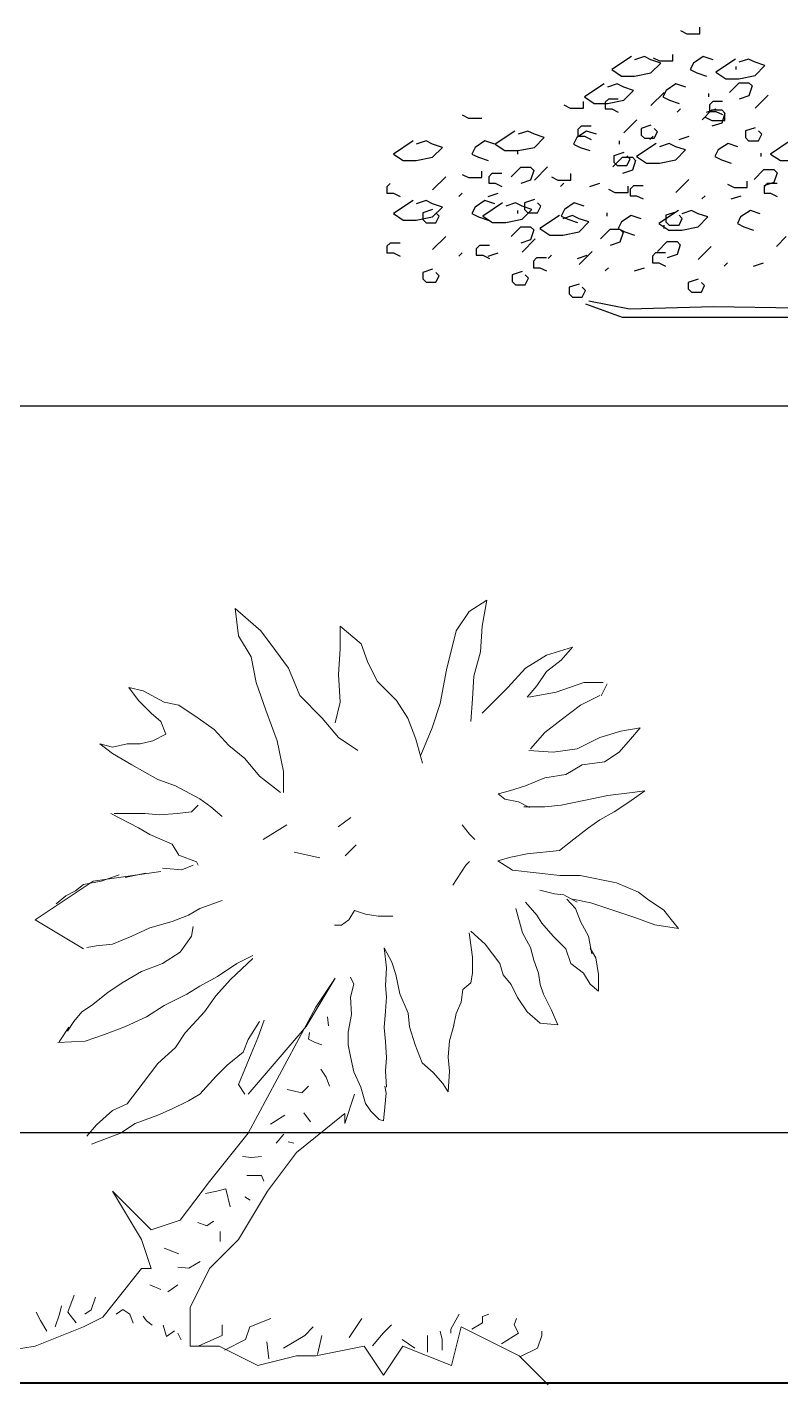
# Model space of a CAD drawing. Header units: metres. Extents: x 2330 to 2661, y 695 to 924.
# Drawn here: x 2570.663 to 2572.167, y 786.452 to 789.161 of the extents above; entities that cross this region are included whole.
import ezdxf

# ---------------------------------------------------------------- set-up
doc = ezdxf.new("R2010")
doc.units = ezdxf.units.M
doc.header["$LTSCALE"] = 20
doc.layers.add('Columns', color=30, linetype='Continuous', lineweight=40)
doc.layers.add('Green', color=116, linetype='Continuous', lineweight=5)
doc.layers.add('Tree and Others', color=74, linetype='Continuous')

msp = doc.modelspace()

# ---------------------------------------------------------------- linework, layer by layer
for p, q in [((2571.9663, 789.1549), (2571.9794, 789.1484)), ((2572.0054, 789.1484), (2572.0054, 789.1614)), ((2571.9794, 789.1484), (2572.0054, 789.1484)), ((2571.8686, 789.1027), (2571.8295, 789.0766)), ((2571.8947, 789.1027), (2571.8751, 789.0962)), ((2571.9077, 789.0962), (2571.8947, 789.1027)), ((2571.951, 789.0939), (2571.951, 789.1069)), ((2572.012, 789.1027), (2571.9924, 789.0897)), ((2572.0315, 789.0962), (2572.012, 789.1027)), ((2571.8295, 789.0766), (2571.849, 789.0636)), ((2571.9272, 789.0897), (2571.9077, 789.0962)), ((2571.9077, 789.0701), (2571.9272, 789.0897)), ((2571.9119, 789.1004), (2571.9249, 789.0939)), ((2571.9249, 789.0939), (2571.951, 789.0939)), ((2571.9924, 789.0897), (2571.9859, 789.0766)), ((2571.9859, 789.0766), (2571.9989, 789.0701)), ((2572.0765, 789.0978), (2572.0374, 789.0717)), ((2572.0771, 789.0832), (2572.0771, 789.0766)), ((2572.1026, 789.0978), (2572.083, 789.0913)), ((2572.1156, 789.0913), (2572.1026, 789.0978)), ((2572.1352, 789.0847), (2572.1156, 789.0913)), ((2572.1156, 789.0652), (2572.1352, 789.0847)), ((2571.8141, 789.0482), (2571.775, 789.0222)), ((2571.8402, 789.0482), (2571.8206, 789.0417)), ((2571.8532, 789.0417), (2571.8402, 789.0482)), ((2571.849, 789.0636), (2571.8751, 789.0636)), ((2571.8751, 789.0636), (2571.9077, 789.0701)), ((2571.9575, 789.0482), (2571.938, 789.0352)), ((2571.9771, 789.0417), (2571.9575, 789.0482)), ((2571.9989, 789.0701), (2572.0185, 789.0636)), ((2572.0374, 789.0717), (2572.057, 789.0586)), ((2572.057, 789.0586), (2572.083, 789.0586)), ((2572.0641, 789.031), (2572.0837, 789.0506)), ((2572.083, 789.0586), (2572.1156, 789.0652)), ((2572.0837, 789.0506), (2572.1032, 789.0506)), ((2572.1032, 789.0506), (2572.1097, 789.044)), ((2571.775, 789.0222), (2571.7946, 789.0091)), ((2571.8728, 789.0352), (2571.8532, 789.0417)), ((2571.8532, 789.0156), (2571.8728, 789.0352)), ((2571.9338, 789.031), (2571.9077, 789.0049)), ((2571.938, 789.0352), (2571.9314, 789.0222)), ((2571.9314, 789.0222), (2571.9445, 789.0156)), ((2572.0227, 789.0287), (2572.0227, 789.0222)), ((2572.1032, 789.0245), (2572.0837, 789.0179)), ((2572.1097, 789.044), (2572.1032, 789.0245)), ((2572.1417, 789.026), (2572.1156, 788.9999)), ((2571.7337, 789.0063), (2571.7467, 788.9998)), ((2571.7467, 788.9998), (2571.7728, 788.9998)), ((2571.7728, 788.9998), (2571.7728, 789.0128)), ((2571.7946, 789.0091), (2571.8206, 789.0091)), ((2571.823, 789.0179), (2571.8164, 789.0114)), ((2571.8164, 789.0114), (2571.8164, 788.9984)), ((2571.8164, 788.9984), (2571.8295, 788.9984)), ((2571.8206, 789.0091), (2571.8532, 789.0156)), ((2571.8425, 789.0179), (2571.823, 789.0179)), ((2571.8295, 788.9984), (2571.8425, 788.9919)), ((2571.9445, 789.0156), (2571.964, 789.0091)), ((2571.9663, 788.9984), (2571.9598, 788.9919)), ((2572.0096, 788.9765), (2572.0292, 788.9961)), ((2572.0185, 788.9919), (2572.038, 788.9984)), ((2572.0309, 789.013), (2572.0244, 789.0065)), ((2572.0244, 789.0065), (2572.0244, 788.9934)), ((2572.0244, 788.9934), (2572.0374, 788.9934)), ((2572.0292, 788.9961), (2572.0488, 788.9961)), ((2572.0504, 789.013), (2572.0309, 789.013)), ((2572.0374, 788.9934), (2572.0504, 788.9869)), ((2572.0488, 788.9961), (2572.0553, 788.9895)), ((2571.5307, 788.9865), (2571.5437, 788.98)), ((2571.5437, 788.98), (2571.5698, 788.98)), ((2571.8793, 788.9765), (2571.8532, 788.9504)), ((2571.9077, 788.9658), (2571.8881, 788.9592)), ((2572.0159, 788.9815), (2572.0289, 788.975)), ((2572.0289, 788.975), (2572.055, 788.975)), ((2572.0488, 788.97), (2572.0292, 788.9635)), ((2572.0553, 788.9895), (2572.0488, 788.97)), ((2572.055, 788.975), (2572.055, 788.9881)), ((2571.6359, 788.9541), (2571.5968, 788.928)), ((2571.662, 788.9541), (2571.6424, 788.9476)), ((2571.675, 788.9476), (2571.662, 788.9541)), ((2571.6946, 788.9411), (2571.675, 788.9476)), ((2571.675, 788.9215), (2571.6946, 788.9411)), ((2571.7597, 788.9411), (2571.7532, 788.928)), ((2571.7793, 788.9541), (2571.7597, 788.9411)), ((2571.7685, 788.9635), (2571.762, 788.9569)), ((2571.762, 788.9569), (2571.762, 788.9439)), ((2571.762, 788.9439), (2571.775, 788.9439)), ((2571.7881, 788.9635), (2571.7685, 788.9635)), ((2571.775, 788.9439), (2571.7881, 788.9374)), ((2571.7988, 788.9476), (2571.7793, 788.9541)), ((2571.8881, 788.9592), (2571.8881, 788.9462)), ((2571.8881, 788.9462), (2571.8947, 788.9397)), ((2571.8947, 788.9397), (2571.9077, 788.9397)), ((2571.9119, 788.9439), (2571.9054, 788.9374)), ((2571.9077, 788.9397), (2571.9142, 788.9397)), ((2571.9207, 788.9527), (2571.9142, 788.9592)), ((2571.9142, 788.9397), (2571.9207, 788.9527)), ((2571.964, 788.9374), (2571.9836, 788.9439)), ((2572.1156, 788.9608), (2572.0961, 788.9543)), ((2572.0961, 788.9543), (2572.0961, 788.9412)), ((2572.0961, 788.9412), (2572.1026, 788.9347)), ((2572.1287, 788.9478), (2572.1221, 788.9543)), ((2572.1221, 788.9347), (2572.1287, 788.9478)), ((2571.4329, 788.9343), (2571.3938, 788.9082)), ((2571.459, 788.9343), (2571.4394, 788.9278)), ((2571.472, 788.9278), (2571.459, 788.9343)), ((2571.4916, 788.9213), (2571.472, 788.9278)), ((2571.472, 788.9017), (2571.4916, 788.9213)), ((2571.5568, 788.9213), (2571.5502, 788.9082)), ((2571.5763, 788.9343), (2571.5568, 788.9213)), ((2571.5959, 788.9278), (2571.5763, 788.9343)), ((2571.5968, 788.928), (2571.6163, 788.915)), ((2571.6163, 788.915), (2571.6424, 788.915)), ((2571.6415, 788.9147), (2571.6415, 788.9082)), ((2571.6424, 788.915), (2571.675, 788.9215)), ((2571.7532, 788.928), (2571.7662, 788.9215)), ((2571.7662, 788.9215), (2571.7858, 788.915)), ((2571.8532, 788.9113), (2571.8337, 788.9047)), ((2571.8445, 788.9346), (2571.8445, 788.928)), ((2571.9181, 788.9294), (2571.879, 788.9033)), ((2571.9442, 788.9294), (2571.9246, 788.9228)), ((2571.9572, 788.9228), (2571.9442, 788.9294)), ((2571.9767, 788.9163), (2571.9572, 788.9228)), ((2571.9572, 788.8967), (2571.9767, 788.9163)), ((2572.0419, 788.9163), (2572.0354, 788.9033)), ((2572.0615, 788.9294), (2572.0419, 788.9163)), ((2572.081, 788.9228), (2572.0615, 788.9294)), ((2572.1026, 788.9347), (2572.1156, 788.9347)), ((2572.1156, 788.9347), (2572.1221, 788.9347)), ((2572.1854, 788.9343), (2572.1463, 788.9082)), ((2571.3938, 788.9082), (2571.4134, 788.8952)), ((2571.4134, 788.8952), (2571.4394, 788.8952)), ((2571.4394, 788.8952), (2571.472, 788.9017)), ((2571.5502, 788.9082), (2571.5633, 788.9017)), ((2571.5633, 788.9017), (2571.5828, 788.8952)), ((2571.8314, 788.8824), (2571.851, 788.9019)), ((2571.8337, 788.9047), (2571.8337, 788.8917)), ((2571.8337, 788.8917), (2571.8402, 788.8852)), ((2571.8402, 788.8852), (2571.8532, 788.8852)), ((2571.851, 788.9019), (2571.8705, 788.9019)), ((2571.8532, 788.8852), (2571.8597, 788.8852)), ((2571.8663, 788.8982), (2571.8597, 788.9047)), ((2571.8597, 788.8852), (2571.8663, 788.8982)), ((2571.8705, 788.9019), (2571.877, 788.8954)), ((2571.877, 788.8954), (2571.8705, 788.8759)), ((2571.879, 788.9033), (2571.8985, 788.8902)), ((2571.8985, 788.8902), (2571.9246, 788.8902)), ((2571.9246, 788.8902), (2571.9572, 788.8967)), ((2572.0354, 788.9033), (2572.0484, 788.8967)), ((2572.0484, 788.8967), (2572.068, 788.8902)), ((2572.1266, 788.9098), (2572.1266, 788.9033)), ((2572.1463, 788.9082), (2572.1659, 788.8952)), ((2572.1659, 788.8952), (2572.1919, 788.8952)), ((2571.4981, 788.8626), (2571.472, 788.8365)), ((2571.5307, 788.8676), (2571.5437, 788.8611)), ((2571.5437, 788.8611), (2571.5698, 788.8611)), ((2571.5698, 788.8611), (2571.5698, 788.8741)), ((2571.5903, 788.8693), (2571.5838, 788.8628)), ((2571.5838, 788.8628), (2571.5838, 788.8498)), ((2571.6098, 788.8693), (2571.5903, 788.8693)), ((2571.6284, 788.8626), (2571.648, 788.8821)), ((2571.648, 788.8821), (2571.6675, 788.8821)), ((2571.6675, 788.8821), (2571.6741, 788.8756)), ((2571.6741, 788.8756), (2571.6675, 788.856)), ((2571.7011, 788.8824), (2571.675, 788.8563)), ((2571.7089, 788.8626), (2571.7219, 788.8561)), ((2571.748, 788.8561), (2571.748, 788.8692)), ((2571.8705, 788.8759), (2571.851, 788.8693)), ((2571.9833, 788.8576), (2571.9572, 788.8315)), ((2572.1136, 788.8576), (2572.1332, 788.8772)), ((2572.1332, 788.8772), (2572.1527, 788.8772)), ((2572.1527, 788.8772), (2572.1592, 788.8707)), ((2572.1592, 788.8707), (2572.1527, 788.8511)), ((2571.3873, 788.8495), (2571.3808, 788.843)), ((2571.3808, 788.843), (2571.3808, 788.8299)), ((2571.3808, 788.8299), (2571.3938, 788.8299)), ((2571.3938, 788.8299), (2571.4069, 788.8234)), ((2571.5307, 788.8299), (2571.5242, 788.8234)), ((2571.5828, 788.8234), (2571.6024, 788.8299)), ((2571.5838, 788.8498), (2571.5968, 788.8498)), ((2571.5968, 788.8498), (2571.6098, 788.8432)), ((2571.6675, 788.856), (2571.648, 788.8495)), ((2571.7219, 788.8561), (2571.748, 788.8561)), ((2571.7337, 788.8498), (2571.7271, 788.8432)), ((2571.7858, 788.8432), (2571.8054, 788.8498)), ((2571.8228, 788.8379), (2571.8358, 788.8314)), ((2571.8358, 788.8314), (2571.8619, 788.8314)), ((2571.8619, 788.8314), (2571.8619, 788.8444)), ((2571.8725, 788.8446), (2571.866, 788.838)), ((2571.866, 788.838), (2571.866, 788.825)), ((2571.892, 788.8446), (2571.8725, 788.8446)), ((2572.0604, 788.8478), (2572.0734, 788.8413)), ((2572.0734, 788.8413), (2572.0995, 788.8413)), ((2572.0995, 788.8413), (2572.0995, 788.8543)), ((2572.1527, 788.8511), (2572.1332, 788.8446)), ((2572.1398, 788.8495), (2572.1333, 788.843)), ((2572.1333, 788.843), (2572.1333, 788.8299)), ((2572.1333, 788.8299), (2572.1463, 788.8299)), ((2572.1594, 788.8495), (2572.1398, 788.8495)), ((2572.1463, 788.8299), (2572.1594, 788.8234)), ((2571.4329, 788.8154), (2571.3938, 788.7893)), ((2571.459, 788.8154), (2571.4394, 788.8089)), ((2571.472, 788.8089), (2571.459, 788.8154)), ((2571.4916, 788.8024), (2571.472, 788.8089)), ((2571.5763, 788.8154), (2571.5568, 788.8024)), ((2571.6111, 788.8105), (2571.572, 788.7844)), ((2571.5959, 788.8089), (2571.5763, 788.8154)), ((2571.6372, 788.8105), (2571.6177, 788.8039)), ((2571.6503, 788.8039), (2571.6372, 788.8105)), ((2571.6698, 788.7974), (2571.6503, 788.8039)), ((2571.675, 788.8172), (2571.6555, 788.8106)), ((2571.6555, 788.8106), (2571.6555, 788.7976)), ((2571.688, 788.8041), (2571.6815, 788.8106)), ((2571.6815, 788.7911), (2571.688, 788.8041)), ((2571.7545, 788.8105), (2571.735, 788.7974)), ((2571.7741, 788.8039), (2571.7545, 788.8105)), ((2571.866, 788.825), (2571.879, 788.825)), ((2571.879, 788.825), (2571.892, 788.8185)), ((2572.0159, 788.825), (2572.0093, 788.8185)), ((2572.068, 788.8185), (2572.0875, 788.825)), ((2571.3938, 788.7893), (2571.4134, 788.7763)), ((2571.4134, 788.7763), (2571.4394, 788.7763)), ((2571.4394, 788.7763), (2571.472, 788.7828)), ((2571.472, 788.7973), (2571.4525, 788.7908)), ((2571.4525, 788.7908), (2571.4525, 788.7778)), ((2571.4525, 788.7778), (2571.459, 788.7712)), ((2571.472, 788.7828), (2571.4916, 788.8024)), ((2571.4851, 788.7843), (2571.4785, 788.7908)), ((2571.4785, 788.7712), (2571.4851, 788.7843)), ((2571.5568, 788.8024), (2571.5502, 788.7893)), ((2571.5502, 788.7893), (2571.5633, 788.7828)), ((2571.5633, 788.7828), (2571.5828, 788.7763)), ((2571.572, 788.7844), (2571.5916, 788.7713)), ((2571.6177, 788.7713), (2571.6503, 788.7779)), ((2571.6415, 788.7958), (2571.6415, 788.7893)), ((2571.6503, 788.7779), (2571.6698, 788.7974)), ((2571.6555, 788.7976), (2571.662, 788.7911)), ((2571.662, 788.7911), (2571.675, 788.7911)), ((2571.675, 788.7911), (2571.6815, 788.7911)), ((2571.725, 788.7857), (2571.6859, 788.7596)), ((2571.735, 788.7974), (2571.7285, 788.7844)), ((2571.7285, 788.7844), (2571.7415, 788.7779)), ((2571.7511, 788.7857), (2571.7315, 788.7792)), ((2571.7415, 788.7779), (2571.761, 788.7713)), ((2571.7641, 788.7792), (2571.7511, 788.7857)), ((2571.7837, 788.7726), (2571.7641, 788.7792)), ((2571.8197, 788.7909), (2571.8197, 788.7844)), ((2571.8684, 788.7857), (2571.8488, 788.7726)), ((2571.8879, 788.7792), (2571.8684, 788.7857)), ((2571.9626, 788.7956), (2571.9235, 788.7695)), ((2571.9572, 788.7924), (2571.9376, 788.7859)), ((2571.9376, 788.7859), (2571.9376, 788.7728)), ((2571.9702, 788.7793), (2571.9637, 788.7859)), ((2571.9637, 788.7663), (2571.9702, 788.7793)), ((2571.9887, 788.7956), (2571.9692, 788.7891)), ((2572.0018, 788.7891), (2571.9887, 788.7956)), ((2572.0213, 788.7826), (2572.0018, 788.7891)), ((2572.0018, 788.763), (2572.0213, 788.7826)), ((2572.0865, 788.7826), (2572.08, 788.7695)), ((2572.106, 788.7956), (2572.0865, 788.7826)), ((2572.1256, 788.7891), (2572.106, 788.7956)), ((2571.459, 788.7712), (2571.472, 788.7712)), ((2571.472, 788.7712), (2571.4785, 788.7712)), ((2571.5916, 788.7713), (2571.6177, 788.7713)), ((2571.6284, 788.7437), (2571.648, 788.7632)), ((2571.648, 788.7632), (2571.6675, 788.7632)), ((2571.6675, 788.7632), (2571.6741, 788.7567)), ((2571.6741, 788.7567), (2571.6675, 788.7371)), ((2571.6859, 788.7596), (2571.7055, 788.7466)), ((2571.7315, 788.7466), (2571.7641, 788.7531)), ((2571.7641, 788.7531), (2571.7837, 788.7726)), ((2571.8067, 788.7387), (2571.8262, 788.7583)), ((2571.8262, 788.7583), (2571.8458, 788.7583)), ((2571.8488, 788.7726), (2571.8423, 788.7596)), ((2571.8423, 788.7596), (2571.8554, 788.7531)), ((2571.8458, 788.7583), (2571.8523, 788.7518)), ((2571.8523, 788.7518), (2571.8458, 788.7322)), ((2571.8554, 788.7531), (2571.8749, 788.7466)), ((2571.9235, 788.7695), (2571.9431, 788.7565)), ((2571.9336, 788.7661), (2571.9336, 788.7596)), ((2571.9376, 788.7728), (2571.9442, 788.7663)), ((2571.9431, 788.7565), (2571.9692, 788.7565)), ((2571.9442, 788.7663), (2571.9572, 788.7663)), ((2571.9572, 788.7663), (2571.9637, 788.7663)), ((2571.9692, 788.7565), (2572.0018, 788.763)), ((2572.08, 788.7695), (2572.093, 788.763)), ((2572.093, 788.763), (2572.1125, 788.7565)), ((2571.3873, 788.7306), (2571.3808, 788.7241)), ((2571.3808, 788.7241), (2571.3808, 788.7111)), ((2571.4069, 788.7306), (2571.3873, 788.7306)), ((2571.4981, 788.7437), (2571.472, 788.7176)), ((2571.5655, 788.7257), (2571.559, 788.7191)), ((2571.5851, 788.7257), (2571.5655, 788.7257)), ((2571.6675, 788.7371), (2571.648, 788.7306)), ((2571.6763, 788.7387), (2571.6503, 788.7126)), ((2571.7055, 788.7466), (2571.7315, 788.7466)), ((2571.8458, 788.7322), (2571.8262, 788.7257)), ((2571.9205, 788.7139), (2571.9401, 788.7335)), ((2571.9401, 788.7335), (2571.9596, 788.7335)), ((2571.9596, 788.7335), (2571.9662, 788.727)), ((2571.9662, 788.727), (2571.9596, 788.7074)), ((2572.0278, 788.7239), (2572.0018, 788.6978)), ((2572.1582, 788.7239), (2572.1777, 788.7434)), ((2571.3808, 788.7111), (2571.3938, 788.7111)), ((2571.3938, 788.7111), (2571.4069, 788.7045)), ((2571.5307, 788.7111), (2571.5242, 788.7045)), ((2571.559, 788.7191), (2571.559, 788.7061)), ((2571.559, 788.7061), (2571.572, 788.7061)), ((2571.572, 788.7061), (2571.5851, 788.6996)), ((2571.5828, 788.7045), (2571.6024, 788.7111)), ((2571.6794, 788.7009), (2571.6729, 788.6944)), ((2571.6729, 788.6944), (2571.6729, 788.6813)), ((2571.6989, 788.7009), (2571.6794, 788.7009)), ((2571.7089, 788.7061), (2571.7024, 788.6996)), ((2571.761, 788.6996), (2571.7806, 788.7061)), ((2571.7902, 788.7139), (2571.7641, 788.6879)), ((2571.917, 788.7108), (2571.9105, 788.7043)), ((2571.9105, 788.7043), (2571.9105, 788.6912)), ((2571.9366, 788.7108), (2571.917, 788.7108)), ((2571.9596, 788.7074), (2571.9401, 788.7009)), ((2571.472, 788.6784), (2571.4525, 788.6719)), ((2571.4525, 788.6719), (2571.4525, 788.6589)), ((2571.4851, 788.6654), (2571.4785, 788.6719)), ((2571.6503, 788.6735), (2571.6307, 788.667)), ((2571.6729, 788.6813), (2571.6859, 788.6813)), ((2571.6859, 788.6813), (2571.6989, 788.6748)), ((2571.8228, 788.6813), (2571.8163, 788.6748)), ((2571.8749, 788.6748), (2571.8945, 788.6813)), ((2571.9105, 788.6912), (2571.9235, 788.6912)), ((2571.9235, 788.6912), (2571.9366, 788.6847)), ((2572.0604, 788.6912), (2572.0539, 788.6847)), ((2572.1125, 788.6847), (2572.1321, 788.6912)), ((2571.4525, 788.6589), (2571.459, 788.6524)), ((2571.459, 788.6524), (2571.472, 788.6524)), ((2571.472, 788.6524), (2571.4785, 788.6524)), ((2571.4785, 788.6524), (2571.4851, 788.6654)), ((2571.6307, 788.667), (2571.6307, 788.6539)), ((2571.6307, 788.6539), (2571.6372, 788.6474)), ((2571.6372, 788.6474), (2571.6503, 788.6474)), ((2571.6503, 788.6474), (2571.6568, 788.6474)), ((2571.6633, 788.6604), (2571.6568, 788.667)), ((2571.6568, 788.6474), (2571.6633, 788.6604)), ((2571.7641, 788.6487), (2571.7446, 788.6422)), ((2571.7446, 788.6422), (2571.7446, 788.6292)), ((2571.7772, 788.6357), (2571.7706, 788.6422)), ((2572.0018, 788.6586), (2571.9822, 788.6521)), ((2571.9822, 788.6521), (2571.9822, 788.6391)), ((2572.0148, 788.6456), (2572.0083, 788.6521)), ((2572.0083, 788.6325), (2572.0148, 788.6456)), ((2571.7446, 788.6292), (2571.7511, 788.6226)), ((2571.7511, 788.6226), (2571.7641, 788.6226)), ((2571.7641, 788.6226), (2571.7706, 788.6226)), ((2571.7706, 788.6226), (2571.7772, 788.6357)), ((2571.7835, 788.6154), (2571.8649, 788.599)), ((2571.9822, 788.6391), (2571.9887, 788.6325)), ((2571.9887, 788.6325), (2572.0018, 788.6325)), ((2572.0018, 788.6325), (2572.0083, 788.6325)), ((2571.7771, 788.6092), (2571.8502, 788.5826)), ((2571.8649, 788.599), (2572.0323, 788.6038)), ((2572.0323, 788.6038), (2572.198, 788.601)), ((2571.8502, 788.5826), (2572.1989, 788.5826))]:
    msp.add_line(p, q)
at = {"layer": 'Columns'}
msp.add_line((2566.1561, 786.4555), (2575.4311, 786.4555), dxfattribs=at)
at = {"layer": 'Green'}
for p, q in [((2571.5448, 787.9951), (2571.5802, 788.0176)), ((2571.5802, 788.0176), (2571.5705, 787.9661)), ((2571.0844, 787.9467), (2571.0779, 788.0015)), ((2571.0779, 788.0015), (2571.1037, 787.9789)), ((2571.519, 787.9564), (2571.5448, 787.9951)), ((2571.1037, 787.9789), (2571.1294, 787.9564)), ((2571.2872, 787.9661), (2571.329, 787.9306)), ((2571.2872, 787.9209), (2571.2872, 787.9661)), ((2571.5705, 787.9661), (2571.5673, 787.9145)), ((2571.1101, 787.9048), (2571.0844, 787.9467)), ((2571.1294, 787.9564), (2571.1584, 787.9177)), ((2571.4997, 787.8791), (2571.519, 787.9564)), ((2571.1584, 787.9177), (2571.1842, 787.8823)), ((2571.284, 787.8694), (2571.2872, 787.9209)), ((2571.329, 787.9306), (2571.3419, 787.8952)), ((2571.5673, 787.9145), (2571.5544, 787.8662)), ((2571.6993, 787.9081), (2571.7508, 787.9242)), ((2571.7508, 787.9242), (2571.7283, 787.8984)), ((2571.1198, 787.8533), (2571.1101, 787.9048)), ((2571.1842, 787.8823), (2571.2067, 787.8275)), ((2571.3419, 787.8952), (2571.3612, 787.8565)), ((2571.622, 787.8436), (2571.6575, 787.8823)), ((2571.6575, 787.8823), (2571.6993, 787.9081)), ((2571.7283, 787.8984), (2571.6993, 787.8758)), ((2571.2872, 787.8146), (2571.284, 787.8694)), ((2571.3612, 787.8565), (2571.3999, 787.8179)), ((2571.4868, 787.8114), (2571.4997, 787.8791)), ((2571.5544, 787.8662), (2571.5512, 787.8211)), ((2571.6993, 787.8758), (2571.68, 787.8468)), ((2570.8944, 787.8372), (2570.8654, 787.8436)), ((2570.8654, 787.8436), (2570.8847, 787.8179)), ((2570.9362, 787.8146), (2570.8944, 787.8372)), ((2571.1391, 787.7985), (2571.1198, 787.8533)), ((2571.2067, 787.8275), (2571.2518, 787.7824)), ((2571.5705, 787.7921), (2571.622, 787.8436)), ((2571.68, 787.8468), (2571.6607, 787.8243)), ((2571.6639, 787.8243), (2571.7186, 787.834)), ((2571.7186, 787.834), (2571.7734, 787.8533)), ((2571.8056, 787.8275), (2571.7669, 787.8082)), ((2571.7734, 787.8533), (2571.812, 787.8533)), ((2571.8084, 787.8272), (2571.8204, 787.8511)), ((2570.8847, 787.8179), (2570.9105, 787.7921)), ((2570.9652, 787.8082), (2570.9362, 787.8146)), ((2571.0039, 787.7824), (2570.9652, 787.8082)), ((2571.2775, 787.7727), (2571.2872, 787.8146)), ((2571.3999, 787.8179), (2571.4224, 787.7824)), ((2571.4707, 787.7631), (2571.4868, 787.8114)), ((2571.5512, 787.8211), (2571.548, 787.776)), ((2571.7669, 787.8082), (2571.7283, 787.7792)), ((2570.9105, 787.7921), (2570.9298, 787.776)), ((2570.9298, 787.776), (2570.9395, 787.7502)), ((2571.0361, 787.7599), (2571.0039, 787.7824)), ((2571.1616, 787.7373), (2571.1391, 787.7985)), ((2571.2518, 787.7824), (2571.284, 787.7437)), ((2571.4224, 787.7824), (2571.4385, 787.7405)), ((2571.7283, 787.7792), (2571.6961, 787.7534)), ((2570.9395, 787.7502), (2570.9137, 787.7373)), ((2571.065, 787.7276), (2571.0361, 787.7599)), ((2571.4482, 787.7083), (2571.4707, 787.7631)), ((2571.6961, 787.7534), (2571.6671, 787.7212)), ((2571.8056, 787.7437), (2571.8474, 787.7566)), ((2571.8474, 787.7566), (2571.8861, 787.7631)), ((2571.8861, 787.7631), (2571.8667, 787.7405)), ((2570.8332, 787.7244), (2570.8075, 787.7309)), ((2570.8075, 787.7309), (2570.8332, 787.7115)), ((2570.8622, 787.7309), (2570.8332, 787.7244)), ((2570.888, 787.7309), (2570.8622, 787.7309)), ((2570.9137, 787.7373), (2570.888, 787.7309)), ((2571.0972, 787.7019), (2571.065, 787.7276)), ((2571.1745, 787.6761), (2571.1616, 787.7373)), ((2571.284, 787.7437), (2571.3226, 787.718)), ((2571.4385, 787.7405), (2571.4514, 787.6922)), ((2571.7122, 787.7148), (2571.7605, 787.7212)), ((2571.7605, 787.7212), (2571.8056, 787.7437)), ((2571.8667, 787.7405), (2571.8442, 787.7148)), ((2570.8332, 787.7115), (2570.8719, 787.689)), ((2571.1262, 787.6664), (2571.0972, 787.7019)), ((2571.6639, 787.718), (2571.7122, 787.7148)), ((2571.8152, 787.6954), (2571.7701, 787.689)), ((2571.8442, 787.7148), (2571.8152, 787.6954)), ((2570.8719, 787.689), (2570.9234, 787.66)), ((2571.1681, 787.6342), (2571.1262, 787.6664)), ((2571.1745, 787.6342), (2571.1745, 787.6761)), ((2571.7379, 787.6696), (2571.6961, 787.6632)), ((2571.7701, 787.689), (2571.7379, 787.6696)), ((2570.9234, 787.66), (2570.9588, 787.6471)), ((2570.9588, 787.6471), (2571.0071, 787.6213)), ((2571.6253, 787.6374), (2571.6027, 787.631)), ((2571.6575, 787.6471), (2571.6253, 787.6374)), ((2571.6961, 787.6632), (2571.6575, 787.6471)), ((2571.8957, 787.6374), (2571.8635, 787.6149)), ((2571.87, 787.6342), (2571.8957, 787.6374)), ((2571.0071, 787.6213), (2571.0296, 787.6052)), ((2571.6027, 787.631), (2571.6159, 787.6207)), ((2571.6159, 787.6207), (2571.6435, 787.6152)), ((2571.6435, 787.6152), (2571.6655, 787.6041)), ((2571.7283, 787.6084), (2571.7734, 787.6181)), ((2571.7734, 787.6181), (2571.8217, 787.6278)), ((2571.8217, 787.6278), (2571.87, 787.6342)), ((2571.8635, 787.6149), (2571.8345, 787.5955)), ((2570.83, 787.5923), (2570.8847, 787.5633)), ((2570.8364, 787.5923), (2570.8976, 787.5923)), ((2570.8976, 787.5923), (2570.9266, 787.5891)), ((2570.9266, 787.5891), (2570.962, 787.5923)), ((2570.962, 787.5923), (2570.991, 787.5955)), ((2570.991, 787.5955), (2571.0039, 787.6084)), ((2571.0296, 787.6052), (2571.0522, 787.5859)), ((2571.2832, 787.5657), (2571.3086, 787.5839)), ((2571.6542, 787.6052), (2571.6703, 787.6052)), ((2571.6703, 787.6052), (2571.6961, 787.6052)), ((2571.6961, 787.6052), (2571.7283, 787.6084)), ((2571.8345, 787.5955), (2571.8056, 787.5794)), ((2570.8847, 787.5633), (2570.9073, 787.5504)), ((2571.1339, 787.5402), (2571.1812, 787.5694)), ((2571.5452, 787.5511), (2571.5307, 787.5694)), ((2571.783, 787.5633), (2571.754, 787.5408)), ((2571.8056, 787.5794), (2571.783, 787.5633)), ((2570.9073, 787.5504), (2570.9523, 787.5311)), ((2570.9523, 787.5311), (2570.9652, 787.5086)), ((2571.2977, 787.5074), (2571.3196, 787.5293)), ((2571.5561, 787.5402), (2571.5452, 787.5511)), ((2571.754, 787.5408), (2571.7251, 787.5182)), ((2570.9652, 787.5086), (2571.0006, 787.4957)), ((2571.1958, 787.5147), (2571.2468, 787.5038)), ((2571.6278, 787.5046), (2571.6023, 787.4974)), ((2571.6606, 787.5119), (2571.6278, 787.5046)), ((2571.7251, 787.5182), (2571.6606, 787.5119)), ((2570.7946, 787.457), (2570.9298, 787.4763)), ((2570.933, 787.4828), (2570.9717, 787.4796)), ((2570.9717, 787.4796), (2570.9942, 787.4892)), ((2571.0006, 787.4957), (2571.0039, 787.4892)), ((2571.5125, 787.4492), (2571.5379, 787.4892)), ((2571.5379, 787.4892), (2571.5452, 787.4965)), ((2571.6023, 787.4974), (2571.6314, 787.4791)), ((2571.6314, 787.4791), (2571.7261, 787.4682)), ((2570.6787, 787.3797), (2570.7946, 787.457)), ((2570.7753, 787.4506), (2570.7592, 787.4377)), ((2570.8107, 787.457), (2570.7753, 787.4506)), ((2570.8461, 787.4699), (2570.8107, 787.457)), ((2570.8585, 787.4642), (2570.8987, 787.4728)), ((2571.7261, 787.4682), (2571.7661, 787.4682)), ((2571.7661, 787.4682), (2571.8389, 787.4536)), ((2571.8389, 787.4536), (2571.8826, 787.4354)), ((2570.7398, 787.428), (2570.7205, 787.4119)), ((2570.7592, 787.4377), (2570.7398, 787.428)), ((2571.7152, 787.4318), (2571.686, 787.4391)), ((2571.7152, 787.4318), (2571.7338, 787.4297)), ((2571.7338, 787.4297), (2571.7606, 787.4148)), ((2571.7573, 787.4022), (2571.7397, 787.4208)), ((2571.7879, 787.4136), (2571.7515, 787.4209)), ((2571.8826, 787.4354), (2571.9008, 787.4209)), ((2571.9008, 787.4209), (2571.9335, 787.399)), ((2571.0071, 787.4022), (2570.9845, 787.3893)), ((2571.0522, 787.4183), (2571.0071, 787.4022)), ((2571.305, 787.38), (2571.3159, 787.3982)), ((2571.3159, 787.3982), (2571.3378, 787.3909)), ((2571.6381, 787.4022), (2571.651, 787.3539)), ((2571.68, 787.3893), (2571.6575, 787.4151)), ((2571.7573, 787.4022), (2571.7669, 787.3765)), ((2571.8316, 787.399), (2571.7879, 787.4136)), ((2571.8753, 787.3844), (2571.8316, 787.399)), ((2571.9335, 787.399), (2571.9481, 787.3808)), ((2570.7753, 787.3217), (2570.6787, 787.3797)), ((2570.9523, 787.3765), (2570.9073, 787.3636)), ((2570.9845, 787.3893), (2570.9523, 787.3765)), ((2570.9942, 787.3668), (2570.991, 787.3475)), ((2571.2759, 787.369), (2571.2904, 787.369)), ((2571.2904, 787.369), (2571.305, 787.38)), ((2571.3378, 787.3909), (2571.3632, 787.3872)), ((2571.3632, 787.3872), (2571.3923, 787.3872)), ((2571.6897, 787.3732), (2571.68, 787.3893)), ((2571.7122, 787.3475), (2571.6897, 787.3732)), ((2571.7669, 787.3765), (2571.783, 787.3475)), ((2571.9153, 787.3699), (2571.8753, 787.3844)), ((2571.9627, 787.3626), (2571.9153, 787.3699)), ((2571.9481, 787.3808), (2571.9627, 787.3626)), ((2570.8719, 787.3475), (2570.8332, 787.3314)), ((2570.9073, 787.3636), (2570.8719, 787.3475)), ((2570.991, 787.3475), (2570.9684, 787.3152)), ((2571.5448, 787.3539), (2571.5512, 787.3056)), ((2571.577, 787.3314), (2571.548, 787.3571)), ((2571.651, 787.3539), (2571.6671, 787.3249)), ((2571.7379, 787.3217), (2571.7122, 787.3475)), ((2571.783, 787.3475), (2571.7895, 787.312)), ((2570.801, 787.3281), (2570.7817, 787.3249)), ((2570.8332, 787.3314), (2570.801, 787.3281)), ((2570.9684, 787.3152), (2570.933, 787.2927)), ((2571.3801, 787.2841), (2571.3754, 787.3237)), ((2571.3754, 787.3237), (2571.3902, 787.2956)), ((2571.6059, 787.2927), (2571.577, 787.3314)), ((2571.6671, 787.3249), (2571.6736, 787.2991)), ((2571.7476, 787.2927), (2571.7379, 787.3217)), ((2571.7976, 787.3039), (2571.7866, 787.3231)), ((2570.933, 787.2927), (2570.8912, 787.2766)), ((2571.0425, 787.2669), (2571.0811, 787.2927)), ((2571.1133, 787.3024), (2571.0683, 787.2605)), ((2571.0811, 787.2927), (2571.1133, 787.3088)), ((2571.3902, 787.2956), (2571.3985, 787.2708)), ((2571.5512, 787.3056), (2571.5512, 787.2734)), ((2571.6124, 787.2701), (2571.6059, 787.2927)), ((2571.6736, 787.2991), (2571.6832, 787.2734)), ((2571.7476, 787.2927), (2571.7728, 787.2736)), ((2571.8031, 787.2708), (2571.7976, 787.3039)), ((2570.8912, 787.2766), (2570.8525, 787.254)), ((2571.0071, 787.2476), (2571.0425, 787.2669)), ((2571.0683, 787.2605), (2571.0393, 787.2283)), ((2571.2775, 787.2637), (2571.2196, 787.167)), ((2571.2389, 787.2057), (2571.2775, 787.2637)), ((2571.3079, 787.2654), (2571.3149, 787.2514)), ((2571.3778, 787.2491), (2571.3801, 787.2841)), ((2571.3985, 787.2708), (2571.4067, 787.2322)), ((2571.5512, 787.2734), (2571.548, 787.254)), ((2571.6285, 787.2508), (2571.6124, 787.2701)), ((2571.6832, 787.2734), (2571.6864, 787.2508)), ((2571.7728, 787.2736), (2571.7866, 787.2515)), ((2571.8031, 787.2377), (2571.8031, 787.2708)), ((2570.8236, 787.2347), (2570.7914, 787.2089)), ((2570.8525, 787.254), (2570.8236, 787.2347)), ((2570.9362, 787.2089), (2570.9813, 787.2315)), ((2570.9813, 787.2315), (2571.0071, 787.2476)), ((2571.3149, 787.2514), (2571.3079, 787.2258)), ((2571.3801, 787.2258), (2571.3778, 787.2491)), ((2571.4067, 787.2322), (2571.4232, 787.1937)), ((2571.5319, 787.2411), (2571.5287, 787.2154)), ((2571.548, 787.254), (2571.5319, 787.2411)), ((2571.6414, 787.225), (2571.6285, 787.2508)), ((2571.6864, 787.2508), (2571.6929, 787.2315)), ((2571.6929, 787.2315), (2571.709, 787.1993)), ((2571.7866, 787.2515), (2571.8031, 787.2377)), ((2570.7914, 787.2089), (2570.772, 787.196)), ((2570.9008, 787.1864), (2570.9362, 787.2089)), ((2571.0393, 787.2283), (2571.0167, 787.196)), ((2571.1037, 786.9544), (2571.2389, 787.2057)), ((2571.3079, 787.2258), (2571.3102, 787.1908)), ((2571.3778, 787.1978), (2571.3801, 787.2258)), ((2571.5287, 787.2154), (2571.519, 787.1928)), ((2571.6607, 787.196), (2571.6414, 787.225)), ((2570.7559, 787.1767), (2570.7431, 787.1574)), ((2570.772, 787.196), (2570.7559, 787.1767)), ((2570.859, 787.167), (2570.9008, 787.1864)), ((2571.0167, 787.196), (2570.9781, 787.1542)), ((2571.1037, 787.1413), (2571.1262, 787.1767)), ((2571.1359, 787.1799), (2571.123, 787.1445)), ((2571.2619, 787.1864), (2571.2642, 787.1686)), ((2571.3102, 787.1908), (2571.3032, 787.1558)), ((2571.3754, 787.1651), (2571.3778, 787.1978)), ((2571.4232, 787.1937), (2571.426, 787.1661)), ((2571.519, 787.1928), (2571.5126, 787.1638)), ((2571.6864, 787.1735), (2571.6607, 787.196)), ((2571.709, 787.1993), (2571.7218, 787.1703)), ((2570.7264, 787.1361), (2570.746, 787.1655)), ((2570.7785, 787.138), (2570.8171, 787.1509)), ((2570.8171, 787.1509), (2570.859, 787.167)), ((2570.9781, 787.1542), (2570.9588, 787.1252)), ((2571.2196, 787.167), (2571.1037, 787.0317)), ((2571.2263, 787.1552), (2571.224, 787.1418)), ((2571.3032, 787.1558), (2571.3032, 787.1302)), ((2571.3778, 787.1372), (2571.3754, 787.1651)), ((2571.426, 787.1661), (2571.437, 787.1303)), ((2571.5058, 787.1386), (2571.5141, 787.1689)), ((2571.7218, 787.1703), (2571.6864, 787.1735)), ((2570.7237, 787.1348), (2570.7785, 787.138)), ((2570.9588, 787.1252), (2570.9234, 787.0929)), ((2571.094, 787.1155), (2571.1037, 787.1413)), ((2571.123, 787.1445), (2571.1101, 787.1123)), ((2571.224, 787.1418), (2571.2374, 787.1351)), ((2571.2374, 787.1351), (2571.2508, 787.1307)), ((2571.3032, 787.1302), (2571.3079, 787.1068)), ((2571.3801, 787.1045), (2571.3778, 787.1372)), ((2571.437, 787.1303), (2571.4508, 787.0945)), ((2571.5031, 787.1055), (2571.5058, 787.1386)), ((2571.0618, 787.0897), (2571.094, 787.1155)), ((2571.1101, 787.1123), (2571.0844, 787.0511)), ((2571.3079, 787.1068), (2571.3149, 787.0765)), ((2571.3778, 787.0788), (2571.3801, 787.1045)), ((2571.5058, 787.078), (2571.5031, 787.1055)), ((2570.9234, 787.0929), (2570.8944, 787.0543)), ((2571.0393, 787.0672), (2571.0618, 787.0897)), ((2571.2486, 787.0816), (2571.2597, 787.066)), ((2571.3149, 787.0765), (2571.3288, 787.0462)), ((2571.3801, 787.0462), (2571.3778, 787.0788)), ((2571.4508, 787.0945), (2571.4728, 787.0752)), ((2571.4728, 787.0752), (2571.4921, 787.0532)), ((2571.5031, 787.0366), (2571.5058, 787.078)), ((2570.8944, 787.0543), (2570.8622, 787.0124)), ((2571.0071, 787.0317), (2571.0393, 787.0672)), ((2571.0844, 787.0511), (2571.0972, 787.0317)), ((2571.1817, 787.0414), (2571.2107, 787.0347)), ((2571.2107, 787.0347), (2571.224, 787.0481)), ((2571.2597, 787.066), (2571.2664, 787.0481)), ((2571.3288, 787.0462), (2571.3382, 787.0135)), ((2571.3792, 787.0339), (2571.3764, 787.0476)), ((2571.4921, 787.0532), (2571.5031, 787.0366)), ((2570.9523, 787.0027), (2570.9845, 787.0188)), ((2570.9845, 787.0188), (2571.0071, 787.0317)), ((2571.3162, 787.0317), (2571.2969, 786.9737)), ((2571.3764, 787.0063), (2571.3792, 787.0339)), ((2570.8332, 786.9995), (2570.801, 786.9705)), ((2570.8622, 787.0124), (2570.8332, 786.9995)), ((2570.8783, 786.9737), (2570.9234, 786.9898)), ((2570.9234, 786.9898), (2570.9523, 787.0027)), ((2571.1483, 786.9723), (2571.1772, 786.9901)), ((2571.2969, 786.9931), (2571.2003, 786.9157)), ((2571.2151, 786.9946), (2571.2285, 786.9767)), ((2571.2969, 786.9737), (2571.2969, 786.9931)), ((2571.3382, 787.0135), (2571.3489, 786.9981)), ((2571.3489, 786.9981), (2571.3654, 786.9815)), ((2571.3737, 786.9788), (2571.3764, 787.0063)), ((2570.801, 786.9705), (2570.7817, 786.948)), ((2570.8493, 786.9544), (2570.8783, 786.9737)), ((2571.3654, 786.9815), (2571.3737, 786.9788)), ((2570.7914, 786.9319), (2570.8493, 786.9544)), ((2571.0264, 786.8577), (2571.1037, 786.9544)), ((2571.175, 786.9522), (2571.1594, 786.9344)), ((2571.1839, 786.9366), (2571.1951, 786.9344)), ((2571.0925, 786.9076), (2571.1104, 786.9054)), ((2571.1104, 786.9054), (2571.1304, 786.9076)), ((2571.2003, 786.9157), (2571.1423, 786.8384)), ((2570.9684, 786.7804), (2571.0264, 786.8577)), ((2571.1014, 786.8697), (2571.1215, 786.8697)), ((2571.1215, 786.8697), (2571.1304, 786.8697)), ((2571.1304, 786.8697), (2571.1349, 786.8585)), ((2570.8912, 786.7418), (2570.8332, 786.8384)), ((2570.8332, 786.8384), (2570.8719, 786.7998)), ((2571.019, 786.834), (2571.0413, 786.8384)), ((2571.0413, 786.8384), (2571.0591, 786.8429)), ((2571.0591, 786.8429), (2571.068, 786.8072)), ((2571.1423, 786.8384), (2571.0844, 786.7418)), ((2571.097, 786.8273), (2571.1081, 786.8206)), ((2570.8719, 786.7998), (2570.9105, 786.7611)), ((2570.9105, 786.7611), (2570.9684, 786.7804)), ((2571.0034, 786.776), (2571.0212, 786.7693)), ((2571.0212, 786.7693), (2571.0346, 786.7782)), ((2571.0479, 786.7581), (2571.0479, 786.7381)), ((2570.9105, 786.6838), (2570.8912, 786.7418)), ((2570.9365, 786.7247), (2570.9655, 786.7135)), ((2571.0844, 786.7418), (2571.0264, 786.6838)), ((2570.9855, 786.6845), (2571.0078, 786.6979)), ((2570.8139, 786.5871), (2570.8912, 786.6838)), ((2570.8912, 786.6838), (2570.9105, 786.6838)), ((2570.9632, 786.6868), (2570.9855, 786.6845)), ((2571.0264, 786.6838), (2570.9878, 786.6064)), ((2570.9075, 786.6511), (2570.9298, 786.6421)), ((2570.9432, 786.6377), (2570.9632, 786.6511)), ((2570.7313, 786.6096), (2570.7271, 786.5927)), ((2570.7567, 786.6308), (2570.744, 786.597)), ((2570.7989, 786.6265), (2570.7904, 786.6012)), ((2570.6807, 786.597), (2570.6891, 786.5801)), ((2570.7271, 786.5927), (2570.7187, 786.5674)), ((2570.744, 786.597), (2570.7609, 786.5758)), ((2570.7753, 786.5678), (2570.8139, 786.5871)), ((2570.7904, 786.6012), (2570.7778, 786.5927)), ((2570.8406, 786.5931), (2570.854, 786.602)), ((2570.854, 786.602), (2570.8674, 786.5931)), ((2570.8674, 786.5931), (2570.8741, 786.5752)), ((2570.8941, 786.5886), (2570.9008, 786.5797)), ((2570.9878, 786.6064), (2570.9878, 786.5291)), ((2571.107, 786.5674), (2571.1493, 786.5843)), ((2571.3055, 786.5463), (2571.3308, 786.5843)), ((2571.525, 786.5927), (2571.5081, 786.5632)), ((2571.5714, 786.5885), (2571.5841, 786.5927)), ((2571.5714, 786.5758), (2571.5714, 786.5885)), ((2571.6347, 786.5716), (2571.639, 786.5843)), ((2570.6787, 786.5291), (2570.7753, 786.5678)), ((2570.6891, 786.5801), (2570.7018, 786.5589)), ((2570.9008, 786.5797), (2570.912, 786.5708)), ((2570.9343, 786.5708), (2570.941, 786.5485)), ((2570.941, 786.5485), (2570.9566, 786.5596)), ((2570.9632, 786.5552), (2570.9699, 786.5418)), ((2571.0522, 786.5505), (2571.0522, 786.5716)), ((2571.0986, 786.542), (2571.107, 786.5674)), ((2571.2168, 786.5505), (2571.2337, 786.5674)), ((2571.3519, 786.5294), (2571.373, 786.5547)), ((2571.373, 786.5547), (2571.3899, 786.5716)), ((2571.487, 786.5589), (2571.4912, 786.542)), ((2571.5081, 786.5632), (2571.5081, 786.5547)), ((2571.5093, 786.4905), (2571.5287, 786.5678)), ((2571.5287, 786.5678), (2571.6446, 786.5098)), ((2571.5503, 786.5632), (2571.5714, 786.5758)), ((2571.6094, 786.5336), (2571.6432, 786.5547)), ((2571.6432, 786.5547), (2571.6347, 786.5716)), ((2571.6896, 786.5505), (2571.6896, 786.5589)), ((2570.5628, 786.5098), (2570.6787, 786.5291)), ((2570.9878, 786.5291), (2571.0457, 786.5291)), ((2571.0057, 786.5294), (2571.0522, 786.5505)), ((2571.0457, 786.5291), (2571.123, 786.4905)), ((2571.0564, 786.5209), (2571.0986, 786.542)), ((2571.1408, 786.5378), (2571.145, 786.504)), ((2571.1746, 786.5251), (2571.2168, 786.5505)), ((2571.2389, 786.5098), (2571.3355, 786.5291)), ((2571.2464, 786.5294), (2571.2421, 786.5125)), ((2571.2506, 786.5505), (2571.2464, 786.5294)), ((2571.3355, 786.5291), (2571.3741, 786.4711)), ((2571.3741, 786.4711), (2571.4128, 786.5291)), ((2571.411, 786.542), (2571.4363, 786.5251)), ((2571.4128, 786.5291), (2571.5093, 786.4905)), ((2571.4617, 786.5505), (2571.4617, 786.5336)), ((2571.4617, 786.5336), (2571.4617, 786.5167)), ((2571.4912, 786.542), (2571.4912, 786.5209)), ((2571.6812, 786.5251), (2571.6896, 786.5505)), ((2571.123, 786.4905), (2571.2003, 786.5098)), ((2571.2003, 786.5098), (2571.2389, 786.5098)), ((2571.6446, 786.5098), (2571.7025, 786.4518)), ((2571.6474, 786.5082), (2571.6812, 786.5251))]:
    msp.add_line(p, q, dxfattribs=at)
at = {"layer": 'Tree and Others'}
for p, q in [((2566.1561, 788.4055), (2582.3542, 788.4055)), ((2566.1561, 786.9555), (2613.766, 786.9555))]:
    msp.add_line(p, q, dxfattribs=at)

doc.saveas('drawing.dxf')
